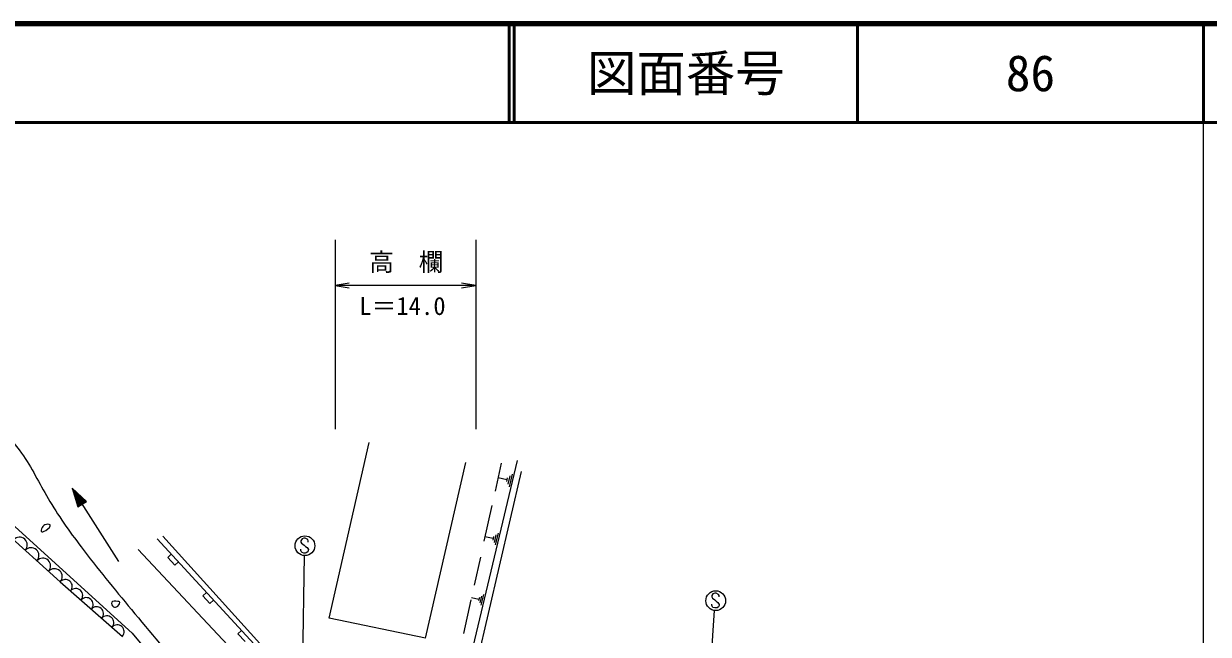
# Model space of a CAD drawing. Units: millimetres, scale not verified. Extents: x 40000 to 680000, y 20000 to 380000.
# Drawn here: x 459597 to 579500, y 318213 to 380000 of the extents above; entities that cross this region are included whole.
import ezdxf
from ezdxf.enums import TextEntityAlignment as Align

# ---------------------------------------------------------------- set-up
doc = ezdxf.new("R2010")
doc.units = ezdxf.units.MM
doc.header["$LTSCALE"] = 1000
for name, color, linetype, lineweight in [('M-BGD', 7, 'Continuous', 25), ('M-STR-STR3', 7, 'Continuous', 25), ('M-STR-STRC', 7, 'Continuous', 25), ('M-TTL', 2, 'Continuous', 140), ('M-TTL-BAND', 7, 'Continuous', 25), ('M-TTL-LINE', 7, 'Continuous', 50)]:
    doc.layers.add(name, color=color, linetype=linetype, lineweight=lineweight)
doc.layers.add('M-TTL-TXT', color=7, linetype='Continuous')
doc.styles.add('ＭＳ ゴシック', font='')
doc.styles.get('ＭＳ ゴシック').set_extended_font_data('MS Gothic')

# ---------------------------------------------------------------- blocks, each defined once
blk = doc.blocks.new('open_arrow')
at = {"color": 0, "linetype": 'Continuous', "lineweight": -2}
blk.add_lwpolyline([(7.5, 1.25), (0, 0), (7.5, -1.25)], dxfattribs=at)

msp = doc.modelspace()

# ---------------------------------------------------------------- linework, layer by layer
at = {"layer": 'M-BGD'}
for p, q in [((490501, 319851), (494581, 337626)), ((501972, 303915), (509581, 335813)), ((500263, 317812), (504342, 335586)), ((509960, 334684), (502861, 304233)), ((507930, 335524), (507304, 332699)), ((507609, 334073), (508509, 333863)), ((508549, 334053), (508459, 333673)), ((508799, 334233), (508599, 333403)), ((509039, 334403), (508729, 333133)), ((469225, 325571), (464487, 333016)), ((464487, 333016), (465088, 331108)), ((464487, 333016), (465961, 331664)), ((464503, 332967), (464526, 332981)), ((464518, 332917), (464564, 332946)), ((464534, 332868), (464602, 332911)), ((464550, 332819), (464640, 332876)), ((464565, 332769), (464678, 332841)), ((464581, 332720), (464716, 332806)), ((464596, 332671), (464754, 332771)), ((464612, 332621), (464793, 332736)), ((464627, 332572), (464831, 332701)), ((464643, 332522), (464869, 332666)), ((464658, 332473), (464907, 332631)), ((464674, 332424), (464945, 332596)), ((464689, 332374), (464983, 332561)), ((464705, 332325), (465021, 332526)), ((464720, 332276), (465060, 332491)), ((464736, 332226), (465098, 332456)), ((464752, 332177), (465136, 332421)), ((464767, 332127), (465174, 332386)), ((464783, 332078), (465212, 332351)), ((464798, 332029), (465250, 332316)), ((464814, 331979), (465288, 332281)), ((464829, 331930), (465327, 332246)), ((464845, 331881), (465365, 332211)), ((464860, 331831), (465403, 332176)), ((464876, 331782), (465441, 332141)), ((464891, 331732), (465479, 332106)), ((464907, 331683), (465517, 332071)), ((464923, 331634), (465555, 332036)), ((464938, 331584), (465594, 332001)), ((464954, 331535), (465632, 331966)), ((464969, 331486), (465670, 331931)), ((464985, 331436), (465708, 331896)), ((465000, 331387), (465746, 331862)), ((465016, 331337), (465784, 331827)), ((465031, 331288), (465823, 331792)), ((465047, 331239), (465861, 331757)), ((465062, 331189), (465899, 331722)), ((465078, 331140), (465937, 331687)), ((465088, 331108), (465961, 331664)), ((506981, 331244), (506182, 327640)), ((458003, 329752), (470574, 318330)), ((457393, 328842), (463298, 323522)), ((484721, 315265), (473115, 327869)), ((496451, 302957), (473678, 328154)), ((506289, 328123), (507119, 327933)), ((507159, 328103), (507079, 327753)), ((507389, 328273), (507209, 327503)), ((507609, 328433), (507329, 327253)), ((490630, 306109), (471179, 326784)), ((474170, 325983), (474538, 326322)), ((474882, 325209), (474170, 325983)), ((474882, 325209), (475250, 325548)), ((505825, 326025), (505192, 323174)), ((463298, 323522), (469594, 318007)), ((477728, 322114), (478096, 322452)), ((478440, 321340), (477728, 322114)), ((478440, 321340), (478808, 321679)), ((504864, 321693), (504108, 318281)), ((504919, 321953), (505679, 321773)), ((505719, 321933), (505639, 321613)), ((505929, 322083), (505759, 321383)), ((506139, 322233), (505879, 321153)), ((500263, 317812), (490501, 319851)), ((470574, 318330), (488147, 297445)), ((481286, 318245), (481654, 318583)), ((481998, 317471), (481286, 318245))]:
    msp.add_line(p, q, dxfattribs=at)
for centre, radius, start, end in [((459165, 327246), 795, 317.98664, 137.98664), ((460346, 326182), 795, 317.98664, 137.98664), ((461527, 325118), 795, 317.98664, 137.98664), ((462708, 324054), 795, 317.98664, 137.98664), ((463823, 323063), 698, 318.78265, 138.78265), ((464872, 322143), 698, 318.78265, 138.78265), ((465922, 321224), 698, 318.78265, 138.78265), ((466971, 320305), 698, 318.78265, 138.78265), ((468020, 319386), 698, 318.78265, 138.78265), ((469070, 318467), 698, 318.78265, 138.78265)]:
    msp.add_arc(centre, radius, start, end, dxfattribs=at)
for points, knots in [([(432853, 324662), (432829, 324812), (432805, 324962), (432823, 325091), (432901, 325641), (433748, 325802), (434362, 326097), (434870, 326342), (435217, 326680), (435608, 326972), (436540, 327667), (437723, 328104), (438811, 328671), (439878, 329226), (440855, 329907), (441723, 330709), (442252, 331197), (442740, 331730), (443228, 332262), (444258, 333386), (445284, 334507), (446431, 335514), (447253, 336236), (448137, 336899), (449100, 337407), (450046, 337905), (451067, 338252), (451964, 338863), (452524, 339244), (453036, 339727), (453662, 339930), (454178, 340097), (454771, 340075), (455313, 339930), (455961, 339758), (456534, 339411), (457060, 339008), (457965, 338315), (458732, 337458), (459389, 336533), (460412, 335095), (461172, 333494), (462059, 331971), (463055, 330260), (464211, 328648), (465407, 327069), (467050, 324902), (468768, 322799), (470503, 320711), (472383, 318450), (474284, 316207), (476133, 313917), (477418, 312325), (478678, 310710), (480064, 309209), (481267, 307907), (482564, 306691), (483753, 305375), (484796, 304219), (485757, 302986), (486616, 301686), (487243, 300738), (487817, 299755), (488461, 298823), (489117, 297872), (489847, 296974), (490742, 296202), (491299, 295722), (491919, 295290), (492295, 294698), (492591, 294230), (492734, 293663), (492877, 293096)], [0, 0, 0, 0, 1, 1, 1, 2, 2, 2, 3, 3, 3, 4, 4, 4, 5, 5, 5, 6, 6, 6, 7, 7, 7, 8, 8, 8, 9, 9, 9, 10, 10, 10, 11, 11, 11, 12, 12, 12, 13, 13, 13, 14, 14, 14, 15, 15, 15, 16, 16, 16, 17, 17, 17, 18, 18, 18, 19, 19, 19, 20, 20, 20, 21, 21, 21, 22, 22, 22, 23, 23, 23, 24, 24, 24, 24]), ([(461835, 328723), (461632, 328604), (461404, 328533), (461360, 328637), (461336, 328694), (461367, 328802), (461403, 328896), (461475, 329082), (461570, 329214), (461748, 329284), (461927, 329355), (462189, 329364), (462266, 329284), (462372, 329175), (462131, 328898), (461835, 328723)], [0, 0, 0, 0, 1, 1, 1, 2, 2, 2, 3, 3, 3, 4, 4, 4, 5, 5, 5, 5]), ([(469116, 321070), (468976, 320945), (468810, 320903), (468684, 320984), (468541, 321077), (468452, 321333), (468512, 321459), (468584, 321610), (468874, 321572), (469116, 321545), (469186, 321537), (469253, 321530), (469289, 321502), (469381, 321427), (469264, 321202), (469116, 321070)], [0, 0, 0, 0, 1, 1, 1, 2, 2, 2, 3, 3, 3, 4, 4, 4, 5, 5, 5, 5])]:
    msp.add_open_spline(points, degree=3, knots=knots, dxfattribs=at)
at = {"layer": 'M-STR-STR3'}
for p, q in [((491109, 358119), (491109, 338987)), ((505365, 358119), (505365, 338987)), ((505365, 353508), (491109, 353508))]:
    msp.add_line(p, q, dxfattribs=at)
at = {"layer": 'M-STR-STRC'}
for p, q in [((487777, 327868), (487653, 327684)), ((487653, 327684), (487656, 327552)), ((487656, 327552), (487719, 327423)), ((487719, 327423), (487974, 327241)), ((487969, 327934), (487777, 327868)), ((488090, 327931), (487969, 327934)), ((488341, 327813), (488090, 327931)), ((488404, 327681), (488341, 327813)), ((488404, 327552), (488404, 327681)), ((487992, 326173), (487445, 294785)), ((487656, 326704), (487653, 326825)), ((487695, 326601), (487656, 326704)), ((487780, 326491), (487695, 326601)), ((487967, 326430), (487780, 326491)), ((488101, 326430), (487967, 326430)), ((487974, 327241), (488104, 327110)), ((488201, 326459), (488101, 326430)), ((488104, 327110), (488283, 326994)), ((488343, 326551), (488201, 326459)), ((488283, 326994), (488409, 326794)), ((488404, 326683), (488343, 326551)), ((488409, 326794), (488404, 326683)), ((529360, 322312), (529236, 322128)), ((529236, 322128), (529239, 321996)), ((529239, 321996), (529302, 321867)), ((529302, 321867), (529557, 321686)), ((529552, 322378), (529360, 322312)), ((529673, 322376), (529552, 322378)), ((529557, 321686), (529686, 321554)), ((529923, 322257), (529673, 322376)), ((529686, 321554), (529865, 321438)), ((529865, 321438), (529992, 321238)), ((529986, 322125), (529923, 322257)), ((529986, 321996), (529986, 322125)), ((529481, 320629), (527107, 285062)), ((529239, 321148), (529236, 321270)), ((529278, 321046), (529239, 321148)), ((529362, 320935), (529278, 321046)), ((529549, 320875), (529362, 320935)), ((529684, 320875), (529549, 320875)), ((529784, 320904), (529684, 320875)), ((529926, 320996), (529784, 320904)), ((529986, 321127), (529926, 320996)), ((529992, 321238), (529986, 321127))]:
    msp.add_line(p, q, dxfattribs=at)
for centre in [(488061, 327171), (529643, 321615)]:
    msp.add_circle(centre, 1000, dxfattribs=at)
at = {"layer": 'M-TTL'}
msp.add_line((680000, 380000), (40000, 380000), dxfattribs=at)
at = {"layer": 'M-TTL-BAND'}
msp.add_line((579000, 20000), (579000, 370000), dxfattribs=at)
at = {"layer": 'M-TTL-LINE'}
for p, q in [((508747, 380000), (508747, 370000)), ((509247, 380000), (509247, 370000)), ((543997, 380000), (543997, 370000)), ((579000, 380000), (579000, 370000)), ((40000, 370000), (680000, 370000))]:
    msp.add_line(p, q, dxfattribs=at)

# ---------------------------------------------------------------- block references
at = {"layer": 'M-STR-STR3', "xscale": 193, "yscale": 193}
msp.add_blockref('open_arrow', (491109, 353508), dxfattribs=at)
at = {"layer": 'M-STR-STR3', "xscale": 193, "yscale": 193, "rotation": 180}
msp.add_blockref('open_arrow', (505365, 353508), dxfattribs=at)

# ---------------------------------------------------------------- texts
at = {"layer": 'M-STR-STR3', "style": 'ＭＳ ゴシック'}
for s, p in [('高\u3000欄', (494569, 356812)), ('L＝14.0', (493569, 352356))]:
    msp.add_text(s, height=1833, dxfattribs=at).set_placement(p, align=Align.TOP_LEFT)
at = {"layer": 'M-TTL-TXT', "style": 'ＭＳ ゴシック'}
for s, p in [('図面番号', (526622, 375000)), ('86', (561497, 375000))]:
    msp.add_text(s, height=3666, dxfattribs=at).set_placement(p, align=Align.MIDDLE_CENTER)

doc.saveas('drawing.dxf')
